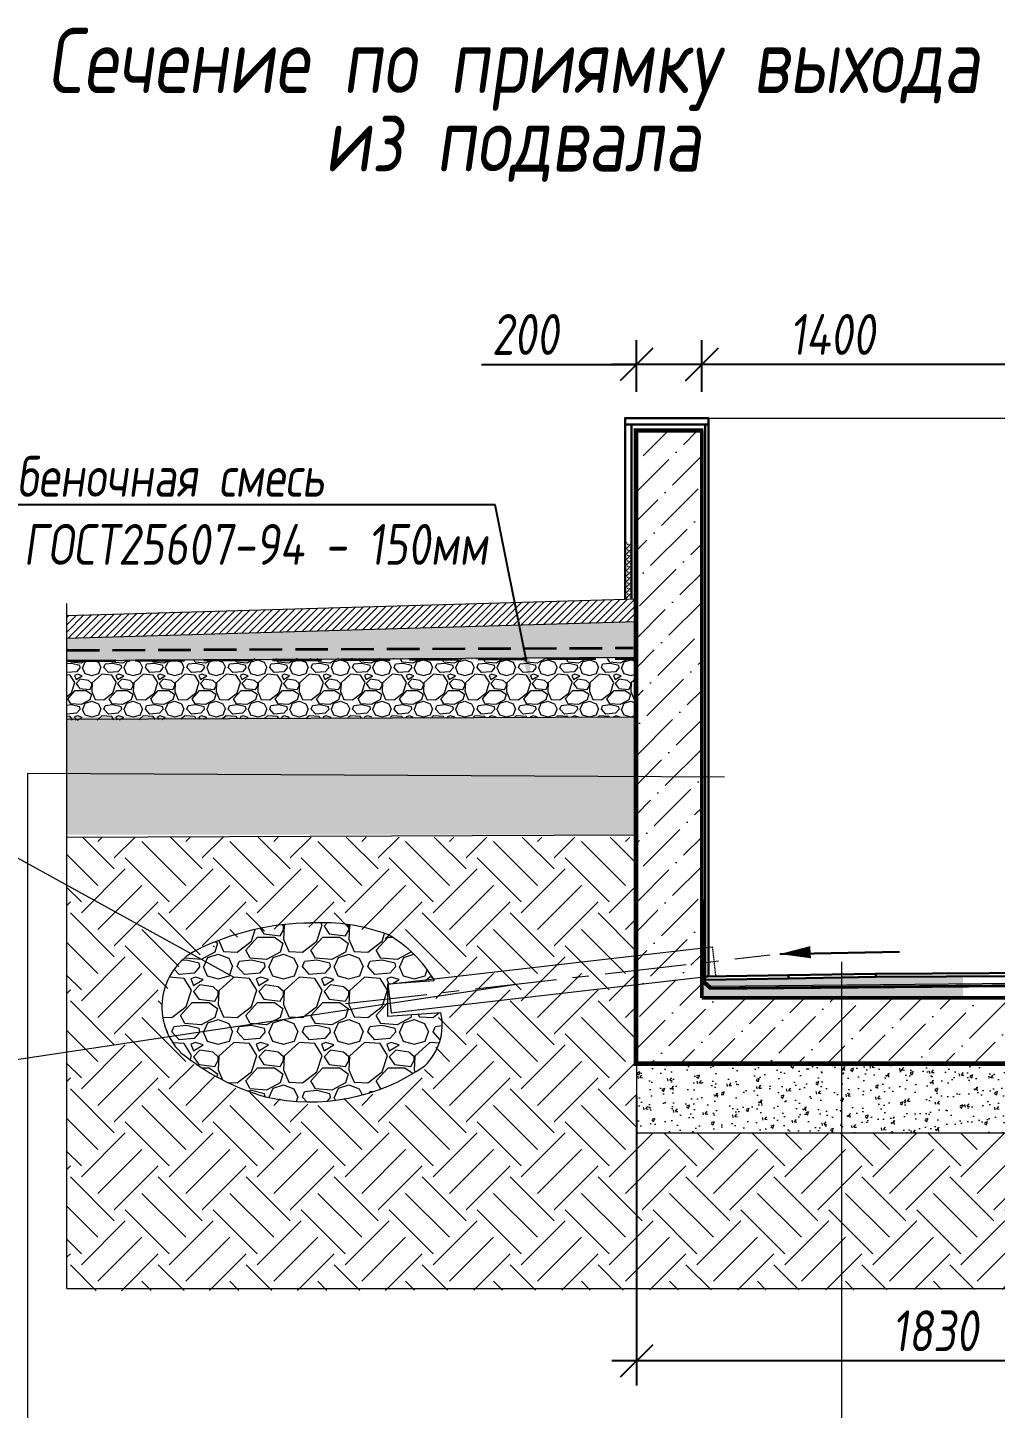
# Model space of a CAD drawing. Header units: millimetres. Extents: x -4447806 to 13389969, y -2188499 to 852203.
# Drawn here: x 3642638 to 3645602, y -650183 to -645954 of the extents above; entities that cross this region are included whole.
import ezdxf
from ezdxf import colors
from ezdxf.entities.mleader import LeaderData, LeaderLine
from ezdxf.math import Vec2, Vec3

# ---------------------------------------------------------------- set-up
doc = ezdxf.new("R2010")
doc.units = ezdxf.units.MM
for name, pattern in [('CENTER', [2, 1.25, -0.25, 0.25, -0.25]), ('DASHED', [19.05, 12.7, -6.35]), ('HIDDEN', [6, 4, -2]), ('ГОСТ 2.303 4', [7, 5, -2, 0])]:
    doc.linetypes.add(name, pattern=pattern)
for name, color, linetype, lineweight in [('_0', 250, 'Continuous', 9), ('_Гранит', 5, 'Continuous', 9), ('А-Гидроизоляция', 152, 'Continuous', 5), ('А-отделка', 154, 'Continuous', 13), ('А-слив', 4, 'Continuous', 9), ('А-Штрих_Гранит', 161, 'Continuous', 5), ('А-Штрих_стяжка', 8, 'Continuous', 9), ('АР_ЖБ', 251, 'Continuous', 50), ('АР_Лестница', 7, 'Continuous', 30), ('АР_Лестницы наружные', 7, 'Continuous', 15), ('АР_Оси', 195, 'Continuous', 9), ('АР_Оси_Разм', 7, 'Continuous', 15), ('АР_Перегородки кирпич', 244, 'Continuous', 30), ('АР_Текст', 250, 'Continuous', 5), ('АР_Тонкие', 250, 'Continuous', 5), ('АР_Тонкие линие построения', 251, 'Continuous', 9), ('АР_Штриховка монолит', 250, 'Continuous', 9), ('МОНОЛИТ', 7, 'Continuous', 40), ('Нвдписи', 164, 'Continuous', 18), ('Штриховка монолита', 252, 'Continuous', 5)]:
    doc.layers.add(name, color=color, linetype=linetype, lineweight=lineweight)
doc.styles.add('GOST 2.304', font='CS_Gost2304.shx')
doc.styles.add('Архитект', font='isocpeur.ttf', dxfattribs={"width": 0.8, "oblique": 8})
doc.styles.add('Архитектурный размер', font='isocpeur.ttf', dxfattribs={"width": 0.8, "oblique": 8})
doc.dimstyles.new('KK 100', dxfattribs={"dimscale": 100, "dimtxt": 3, "dimasz": 2, "dimexe": 1.5, "dimexo": 2, "dimtad": 1, "dimdec": 0, "dimtxsty": 'GOST 2.304', "dimblk": 'OBLIQUE', "dimcen": 2.5, "dimdle": 1.5, "dimadec": 0, "dimazin": 0, "dimtfac": 1, "dimtdec": 0, "dimtmove": 0, "dimatfit": 3, "dimarcsym": 0})
pattern_1 = [(45, (-1470697.815, -1453938.936), (33.67596045, 123.4785217), [158.75, -31.75, 0, -31.75])]

# ---------------------------------------------------------------- blocks, each defined once
blk = doc.blocks.new('_Oblique')
at = {"color": 0, "linetype": 'ByBlock', "lineweight": -2}
blk.add_line((-0.5, -0.5), (0.5, 0.5), dxfattribs=at)
blk = doc.blocks.new('*D796')
at = {"layer": 'Defpoints', "color": 0, "lineweight": 5, "transparency": 16777216}
for p in [(3644502.4, -649125, 80391.6), (3646332.9, -649228.4, 80816.8), (3644502.4, -650037.6)]:
    blk.add_point(p, dxfattribs=at)
at = {"layer": 'АР_Оси_Разм', "color": 0, "lineweight": -2, "transparency": 16777216}
for p, q in [((3644502.4, -649225), (3644502.4, -650112.6)), ((3646332.9, -649328.4), (3646332.9, -650112.6)), ((3646407.9, -650037.6), (3644427.4, -650037.6))]:
    blk.add_line(p, q, dxfattribs=at)
at = {"layer": 'АР_Оси_Разм', "color": 0, "lineweight": -2, "transparency": 16777216, "xscale": 100, "yscale": 100, "zscale": 100, "rotation": 180}
blk.add_blockref('_Oblique', (3644502.4, -650037.6), dxfattribs=at)
at = {"layer": 'АР_Оси_Разм', "color": 0, "lineweight": -2, "transparency": 16777216, "xscale": 100, "yscale": 100, "zscale": 100}
blk.add_blockref('_Oblique', (3646332.9, -650037.6), dxfattribs=at)
at = {"layer": 'АР_Оси_Разм', "color": 0, "lineweight": 9, "transparency": 16777216, "insert": (3645417.7, -649945.1), "char_height": 125, "attachment_point": 5, "style": 'Архитектурный размер', "bg_fill": 3, "box_fill_scale": 1.1, "bg_fill_color": 256, "bg_fill_true_color": 13158600, "bg_fill_transparency": 0}
blk.add_mtext('1830', dxfattribs=at)
blk = doc.blocks.new('*D797')
at = {"layer": 'Defpoints', "color": 0, "lineweight": 5, "transparency": 16777216}
for p in [(3644702.4, -646986), (3644702.4, -647094.3, 80391.6), (3646102.9, -648736.8, 80391.6)]:
    blk.add_point(p, dxfattribs=at)
at = {"layer": 'АР_Оси_Разм', "color": 0, "lineweight": -2, "transparency": 16777216}
for p, q in [((3644702.4, -646994.3), (3644702.4, -646911)), ((3646102.9, -648636.8), (3646102.9, -646911)), ((3646177.9, -646986), (3644627.4, -646986))]:
    blk.add_line(p, q, dxfattribs=at)
at = {"layer": 'АР_Оси_Разм', "color": 0, "lineweight": -2, "transparency": 16777216, "xscale": 100, "yscale": 100, "zscale": 100, "rotation": 180}
blk.add_blockref('_Oblique', (3644702.4, -646986), dxfattribs=at)
at = {"layer": 'АР_Оси_Разм', "color": 0, "lineweight": -2, "transparency": 16777216, "xscale": 100, "yscale": 100, "zscale": 100}
blk.add_blockref('_Oblique', (3646102.9, -646986), dxfattribs=at)
at = {"layer": 'АР_Оси_Разм', "color": 0, "lineweight": 9, "transparency": 16777216, "insert": (3645102.7, -646893.5), "char_height": 125, "attachment_point": 5, "style": 'Архитектурный размер', "bg_fill": 3, "box_fill_scale": 1.1, "bg_fill_color": 256, "bg_fill_true_color": 13158600, "bg_fill_transparency": 0}
blk.add_mtext('1400', dxfattribs=at)
blk = doc.blocks.new('*D798')
at = {"layer": 'Defpoints', "color": 0, "lineweight": 5, "transparency": 16777216}
for p in [(3644502.4, -646986), (3644502.4, -647169.2, 80391.6), (3644702.4, -647169.2, 80391.6)]:
    blk.add_point(p, dxfattribs=at)
at = {"layer": 'АР_Оси_Разм', "color": 0, "lineweight": -2, "transparency": 16777216}
for p, q in [((3644502.4, -647069.2), (3644502.4, -646911)), ((3644702.4, -647069.2), (3644702.4, -646911)), ((3644028.3, -646986), (3644502.4, -646986)), ((3644777.4, -646986), (3644427.4, -646986))]:
    blk.add_line(p, q, dxfattribs=at)
at = {"layer": 'АР_Оси_Разм', "color": 0, "lineweight": -2, "transparency": 16777216, "xscale": 100, "yscale": 100, "zscale": 100, "rotation": 180}
blk.add_blockref('_Oblique', (3644502.4, -646986), dxfattribs=at)
at = {"layer": 'АР_Оси_Разм', "color": 0, "lineweight": -2, "transparency": 16777216, "xscale": 100, "yscale": 100, "zscale": 100}
blk.add_blockref('_Oblique', (3644702.4, -646986), dxfattribs=at)
at = {"layer": 'АР_Оси_Разм', "color": 0, "lineweight": 9, "transparency": 16777216, "insert": (3644162.1, -646893.5), "char_height": 125, "attachment_point": 5, "style": 'Архитектурный размер', "bg_fill": 3, "box_fill_scale": 1.1, "bg_fill_color": 256, "bg_fill_true_color": 13158600, "bg_fill_transparency": 0}
blk.add_mtext('200', dxfattribs=at)
blk = doc.blocks.new('лорлро')
at = {"layer": 'АР_Тонкие линие построения', "linetype": 'Continuous'}
for p, q in [((-162, 510), (-166.5, 514)), ((-160, 512), (-162, 470)), ((-162, 498), (-162, 510)), ((-156.6, 515.1), (-160, 512)), ((-60, 464), (-44, 514)), ((-44, 514), (-47.9, 520.4)), ((-27.9, 520.1), (-38, 510)), ((-38, 510), (-22, 486)), ((38, 510), (32.1, 515.1)), ((40, 512), (38, 470)), ((38, 498), (38, 510)), ((41.9, 513.7), (40, 512)), ((-360.4, 466.3), (-346, 432)), ((-278, 436), (-242, 476)), ((-260, 464), (-248.5, 500)), ((-242, 476), (-190, 476)), ((-233.5, 503.2), (-222, 486)), ((-222, 486), (-172, 480)), ((-190, 476), (-164, 458)), ((-172, 480), (-162, 498)), ((-162, 470), (-146, 432)), ((-78, 436), (-42, 476)), ((-42, 476), (10, 476)), ((-22, 486), (28, 480)), ((10, 476), (36, 458)), ((28, 480), (38, 498)), ((38, 470), (54, 432)), ((122, 436), (158, 476)), ((140, 464), (147.6, 487.6)), ((158, 476), (171, 476)), ((-372, 430), (-414, 408)), ((-394, 414), (-362, 424)), ((-364, 458), (-372, 430)), ((-370.4, 462.4), (-364, 458)), ((-362, 424), (-330, 412)), ((-346, 432), (-304, 430)), ((-304, 430), (-260, 464)), ((-264, 412), (-278, 436)), ((-172, 430), (-214, 408)), ((-194, 414), (-162, 424)), ((-164, 458), (-172, 430)), ((-162, 424), (-130, 412)), ((-146, 432), (-104, 430)), ((-104, 430), (-60, 464)), ((-64, 412), (-78, 436)), ((28, 430), (-14, 408)), ((6, 414), (38, 424)), ((36, 458), (28, 430)), ((38, 424), (70, 412)), ((54, 432), (96, 430)), ((96, 430), (140, 464)), ((136, 412), (122, 436)), ((228, 430), (186, 408)), ((206, 414), (237.3, 423.8)), ((228.6, 432.1), (228, 430)), ((-460, 406), (-473.7, 404.6)), ((-464, 412), (-464.5, 412.8)), ((-414, 408), (-464, 412)), ((-420, 396), (-460, 406)), ((-418, 386), (-436, 366)), ((-418, 386), (-420, 396)), ((-408, 386), (-396, 358)), ((-406, 386), (-394, 414)), ((-330, 412), (-318, 386)), ((-328, 358), (-318, 386)), ((-304, 386), (-298, 402)), ((-282, 362), (-304, 386)), ((-260, 406), (-298, 402)), ((-214, 408), (-264, 412)), ((-220, 396), (-260, 406)), ((-218, 386), (-236, 366)), ((-218, 386), (-220, 396)), ((-208, 386), (-196, 358)), ((-206, 386), (-194, 414)), ((-130, 412), (-118, 386)), ((-128, 358), (-118, 386)), ((-104, 386), (-98, 402)), ((-82, 362), (-104, 386)), ((-60, 406), (-98, 402)), ((-14, 408), (-64, 412)), ((-20, 396), (-60, 406)), ((-18, 386), (-36, 366)), ((-18, 386), (-20, 396)), ((-8, 386), (4, 358)), ((-6, 386), (6, 414)), ((70, 412), (82, 386)), ((72, 358), (82, 386)), ((96, 386), (102, 402)), ((118, 362), (96, 386)), ((140, 406), (102, 402)), ((186, 408), (136, 412)), ((180, 396), (140, 406)), ((182, 386), (164, 366)), ((182, 386), (180, 396)), ((192, 386), (204, 358)), ((194, 386), (206, 414)), ((-466, 350), (-512.1, 353.8)), ((-482, 362), (-496.9, 378.2)), ((-436, 366), (-482, 362)), ((-444, 314), (-466, 350)), ((-432, 354), (-446, 348)), ((-446, 348), (-438, 328)), ((-438, 328), (-408, 346)), ((-408, 346), (-432, 354)), ((-396, 358), (-362, 348)), ((-362, 348), (-328, 358)), ((-314, 354), (-360, 312)), ((-266, 350), (-314, 354)), ((-236, 366), (-282, 362)), ((-244, 314), (-266, 350)), ((-232, 354), (-246, 348)), ((-246, 348), (-238, 328)), ((-238, 328), (-208, 346)), ((-208, 346), (-232, 354)), ((-196, 358), (-162, 348)), ((-162, 348), (-128, 358)), ((-114, 354), (-160, 312)), ((-66, 350), (-114, 354)), ((-36, 366), (-82, 362)), ((-44, 314), (-66, 350)), ((-32, 354), (-46, 348)), ((-46, 348), (-38, 328)), ((-38, 328), (-8, 346)), ((-8, 346), (-32, 354)), ((4, 358), (38, 348)), ((38, 348), (72, 358)), ((86, 354), (40, 312)), ((134, 350), (86, 354)), ((164, 366), (118, 362)), ((156, 314), (134, 350)), ((168, 354), (154, 348)), ((154, 348), (159.7, 333.9)), ((192, 346), (168, 354)), ((173.3, 334.8), (192, 346)), ((204, 358), (238, 348)), ((238, 348), (272, 358)), ((272, 358), (278.4, 376)), ((286, 354), (272.2, 341.4)), ((293.7, 353.4), (286, 354)), ((-460, 264), (-444, 314)), ((-418, 330), (-438, 310)), ((-438, 310), (-422, 286)), ((-378, 324), (-418, 330)), ((-362, 310), (-378, 324)), ((-372, 280), (-362, 298)), ((-360, 312), (-362, 270)), ((-362, 298), (-362, 310)), ((-260, 264), (-244, 314)), ((-218, 330), (-238, 310)), ((-238, 310), (-222, 286)), ((-178, 324), (-218, 330)), ((-162, 310), (-178, 324)), ((-172, 280), (-162, 298)), ((-160, 312), (-162, 270)), ((-162, 298), (-162, 310)), ((-60, 264), (-44, 314)), ((-18, 330), (-38, 310)), ((-38, 310), (-22, 286)), ((22, 324), (-18, 330)), ((38, 310), (22, 324)), ((28, 280), (38, 298)), ((40, 312), (38, 270)), ((38, 298), (38, 310)), ((140, 264), (156, 314)), ((-504, 230), (-460, 264)), ((-478, 236), (-442, 276)), ((-442, 276), (-390, 276)), ((-422, 286), (-372, 280)), ((-390, 276), (-364, 258)), ((-364, 258), (-372, 230)), ((-362, 270), (-346, 232)), ((-304, 230), (-260, 264)), ((-278, 236), (-242, 276)), ((-242, 276), (-190, 276)), ((-222, 286), (-172, 280)), ((-190, 276), (-164, 258)), ((-164, 258), (-172, 230)), ((-162, 270), (-146, 232)), ((-104, 230), (-60, 264)), ((-78, 236), (-42, 276)), ((-42, 276), (10, 276)), ((-22, 286), (28, 280)), ((10, 276), (36, 258)), ((36, 258), (28, 230)), ((38, 270), (54, 232)), ((96, 230), (140, 264)), ((122, 236), (157.7, 275.7)), ((-532.2, 231.3), (-504, 230)), ((-464, 212), (-478, 236)), ((-414, 208), (-464, 212)), ((-372, 230), (-414, 208)), ((-406, 186), (-394, 214)), ((-394, 214), (-362, 224)), ((-362, 224), (-330, 212)), ((-346, 232), (-304, 230)), ((-330, 212), (-318, 186)), ((-264, 212), (-278, 236)), ((-214, 208), (-264, 212)), ((-172, 230), (-214, 208)), ((-206, 186), (-194, 214)), ((-194, 214), (-162, 224)), ((-162, 224), (-130, 212)), ((-146, 232), (-104, 230)), ((-130, 212), (-118, 186)), ((-64, 212), (-78, 236)), ((-14, 208), (-64, 212)), ((28, 230), (-14, 208)), ((-6, 186), (6, 214)), ((6, 214), (38, 224)), ((38, 224), (70, 212)), ((54, 232), (96, 230)), ((70, 212), (82, 186)), ((136, 212), (122, 236)), ((186, 208), (136, 212)), ((228, 230), (186, 208)), ((194, 186), (206, 214)), ((206, 214), (238, 224)), ((230.4, 238.4), (228, 230)), ((238, 224), (270, 212)), ((250.8, 239.7), (254, 232)), ((254, 232), (296, 230)), ((270, 212), (282, 186)), ((296, 230), (314, 243.9)), ((-524.7, 200.4), (-518, 186)), ((-518.6, 184.4), (-518, 186)), ((-504, 186), (-498, 202)), ((-482, 162), (-504, 186)), ((-460, 206), (-498, 202)), ((-420, 196), (-460, 206)), ((-418, 186), (-436, 166)), ((-418, 186), (-420, 196)), ((-408, 186), (-396, 158)), ((-328, 158), (-318, 186)), ((-304, 186), (-298, 202)), ((-282, 162), (-304, 186)), ((-260, 206), (-298, 202)), ((-220, 196), (-260, 206)), ((-218, 186), (-236, 166)), ((-218, 186), (-220, 196)), ((-208, 186), (-196, 158)), ((-128, 158), (-118, 186)), ((-104, 186), (-98, 202)), ((-82, 162), (-104, 186)), ((-60, 206), (-98, 202)), ((-20, 196), (-60, 206)), ((-18, 186), (-36, 166)), ((-18, 186), (-20, 196)), ((-8, 186), (4, 158)), ((72, 158), (82, 186)), ((96, 186), (102, 202)), ((118, 162), (96, 186)), ((140, 206), (102, 202)), ((180, 196), (140, 206)), ((182, 186), (164, 166)), ((182, 186), (180, 196)), ((192, 186), (204, 158)), ((272, 158), (282, 186)), ((296, 186), (302, 202)), ((317.9, 162.1), (296, 186)), ((324, 204.3), (302, 202)), ((-466, 150), (-501.4, 152.9)), ((-436, 166), (-482, 162)), ((-444, 114), (-466, 150)), ((-432, 154), (-446, 148)), ((-446, 148), (-438, 128)), ((-438, 128), (-408, 146)), ((-418, 130), (-438, 110)), ((-408, 146), (-432, 154)), ((-378, 124), (-418, 130)), ((-396, 158), (-362, 148)), ((-362, 148), (-328, 158)), ((-314, 154), (-360, 112)), ((-266, 150), (-314, 154)), ((-236, 166), (-282, 162)), ((-244, 114), (-266, 150)), ((-232, 154), (-246, 148)), ((-246, 148), (-238, 128)), ((-238, 128), (-208, 146)), ((-218, 130), (-238, 110)), ((-208, 146), (-232, 154)), ((-178, 124), (-218, 130)), ((-196, 158), (-162, 148)), ((-162, 148), (-128, 158)), ((-114, 154), (-160, 112)), ((-66, 150), (-114, 154)), ((-36, 166), (-82, 162)), ((-44, 114), (-66, 150)), ((-32, 154), (-46, 148)), ((-46, 148), (-38, 128)), ((-38, 128), (-8, 146)), ((-18, 130), (-38, 110)), ((-8, 146), (-32, 154)), ((22, 124), (-18, 130)), ((4, 158), (38, 148)), ((38, 148), (72, 158)), ((86, 154), (40, 112)), ((134, 150), (86, 154)), ((164, 166), (118, 162)), ((156, 114), (134, 150)), ((168, 154), (154, 148)), ((154, 148), (162, 128)), ((162, 128), (192, 146)), ((182, 130), (162, 110)), ((192, 146), (168, 154)), ((222, 124), (182, 130)), ((204, 158), (238, 148)), ((238, 148), (272, 158)), ((286, 154), (240, 112)), ((314.8, 151.6), (286, 154)), ((-448.2, 100.9), (-444, 114)), ((-438, 110), (-422, 86)), ((-422, 86), (-372, 80)), ((-362, 110), (-378, 124)), ((-372, 80), (-362, 98)), ((-360, 112), (-362, 70)), ((-362, 98), (-362, 110)), ((-260, 64), (-244, 114)), ((-238, 110), (-222, 86)), ((-222, 86), (-172, 80)), ((-162, 110), (-178, 124)), ((-172, 80), (-162, 98)), ((-160, 112), (-162, 70)), ((-162, 98), (-162, 110)), ((-60, 64), (-44, 114)), ((-38, 110), (-22, 86)), ((-22, 86), (28, 80)), ((38, 110), (22, 124)), ((28, 80), (38, 98)), ((40, 112), (38, 70)), ((38, 98), (38, 110)), ((140, 64), (156, 114)), ((162, 110), (178, 86)), ((178, 86), (228, 80)), ((238, 110), (222, 124)), ((228, 80), (238, 98)), ((240, 112), (238, 70)), ((238, 98), (238, 110)), ((-412.4, 76), (-390, 76)), ((-390, 76), (-364, 58)), ((-364, 58), (-366.7, 48.6)), ((-362, 70), (-349, 39.2)), ((-304, 30), (-260, 64)), ((-278, 36), (-242, 76)), ((-242, 76), (-190, 76)), ((-190, 76), (-164, 58)), ((-164, 58), (-172, 30)), ((-162, 70), (-146, 32)), ((-104, 30), (-60, 64)), ((-78, 36), (-42, 76)), ((-42, 76), (10, 76)), ((10, 76), (36, 58)), ((36, 58), (28, 30)), ((38, 70), (54, 32)), ((96, 30), (140, 64)), ((122, 36), (158, 76)), ((158, 76), (210, 76)), ((210, 76), (234.7, 58.9)), ((238, 70), (241.1, 62.7)), ((-333.4, 31.4), (-304, 30)), ((-264, 12), (-278, 36)), ((-260, 6), (-271.3, 4.8)), ((-214, 8), (-264, 12)), ((-220, -4), (-260, 6)), ((-172, 30), (-214, 8)), ((-206, -14), (-194, 14)), ((-194, 14), (-162, 24)), ((-162, 24), (-130, 12)), ((-146, 32), (-104, 30)), ((-130, 12), (-118, -14)), ((-104, -14), (-98, 2)), ((-60, 6), (-98, 2)), ((-64, 12), (-78, 36)), ((-14, 8), (-64, 12)), ((-20, -4), (-60, 6)), ((28, 30), (-14, 8)), ((-6, -14), (6, 14)), ((6, 14), (38, 24)), ((38, 24), (70, 12)), ((54, 32), (96, 30)), ((70, 12), (78.8, -7.1)), ((101, -0.7), (102, 2)), ((113.2, 3.2), (102, 2)), ((136, 12), (122, 36)), ((137.6, 11.9), (136, 12)), ((-218.3, -12.7), (-220, -4)), ((-208, -14), (-207.5, -15.1)), ((-122.6, -26.9), (-118, -14)), ((-91, -28.2), (-104, -14)), ((-18, -14), (-28.8, -26.1)), ((-18, -14), (-20, -4)), ((-8, -14), (-4, -23.4))]:
    blk.add_line(p, q, dxfattribs=at)
at = {"layer": 'АР_Тонкие линие построения'}
for p, q in [((157.7, 333.7), (299.8, 343.2)), ((157.7, 233.5), (157.7, 333.7)), ((320.2, 244.3), (157.7, 233.5)), ((320.2, 244.3), (320.2, 244.3))]:
    blk.add_line(p, q, dxfattribs=at)
for centre, radius, start, end in [((-71.2, -292.2), 811.7, 90.4351, 116.3202), ((-46.3, -70), 590.4, 69.8294, 93.0079), ((-31.4, 150.7), 383.2, 30.1646, 60.501), ((-338.3, 262.3), 196.4, 118.2018, 225.019), ((149.2, 207.8), 174.8, 314.1184, 12.0597), ((-19, 680.6), 721.4, 230.5738, 254.0636), ((-81, 586.9), 615.2, 257.2205, 304.8902)]:
    blk.add_arc(centre, radius, start, end, dxfattribs=at)

msp = doc.modelspace()

# ---------------------------------------------------------------- hatches: boundary and pattern name
at = {"layer": 'А-Штрих_Гранит'}
h = msp.add_hatch(dxfattribs=at)
h.set_pattern_fill('SACNCR', color=256, scale=5, style=0)
h.set_pattern_definition([(45, (3037424.78, -760855.915), (-8.41899011, 8.41899011), []), (45, (3037433.199, -760855.915), (-8.41899011, 8.41899011), [0, -11.90625])])
h.paths.add_polyline_path([(3644467.636, -647701.201), (3644487.636, -647701.201), (3644487.636, -647531.206), (3644467.636, -647531.206)])
at = {"layer": 'А-Штрих_стяжка'}
h = msp.add_hatch(dxfattribs=at)
h.set_pattern_fill('AR-SAND', color=256, scale=0.3, style=0)
h.set_pattern_definition([(37.5, (3035840.034, -760254.528), (-0.4800094, 14.68239712), [0, -11.5824, 0, -12.954, 0, -12.3825]), (7.5, (3035840.034, -760254.528), (13.4856985, 21.504753), [0, -6.2484, 0, -10.4394, 0, -4.0005]), (327.5, (3035830.661, -760254.528), (23.7297711, 0.04311554), [0, -3.81, 0, -13.716, 0, -17.907]), (317.5, (3035830.661, -760254.528), (22.9066936, 6.6878797), [0, -1.905, 0, -8.9916, 0, -10.287])])
h.paths.add_polyline_path([(3644702.449, -648870.237), (3645502.802, -648857.644), (3645502.802, -648925.252), (3644702.449, -648925.04)])
at = {"layer": 'АР_Перегородки кирпич', "lineweight": 0, "ltscale": 100, "true_color": 0x000000, "transparency": 33554610}
h = msp.add_hatch(dxfattribs=at)
h.set_pattern_fill('ANSI31', color=18, scale=5)
h.set_pattern_definition([(45, (3425587.87, -473301.14), (-11.22532015, 11.22532015), [])])
h.paths.add_polyline_path([(3644497.945, -647774.041), (3642757.721, -647823.656), (3642757.721, -647754.242), (3644497.449, -647704.479)])
h = msp.add_hatch(dxfattribs=at)
h.set_pattern_fill('GRAVEL', color=18, scale=5)
h.set_pattern_definition([(228.0127875, (2824663.958, -998180.696), (-1016.00000008, -1142.99999993), [17.086072, -1691.524182]), (184.969741, (2824652.528, -998193.396), (1523.999999397, 127.000007235), [29.320236, -2902.702445]), (132.5104471, (2824623.318, -998195.936), (1270.000000536, -1396.99999951), [20.674076, -2046.73614]), (267.273689, (2824573.788, -998227.686), (127.000000266, 2539.999999987), [26.700226, -2643.321871]), (292.8336542, (2824572.518, -998254.356), (-635.000000053, 1523.999999978), [26.181685, -2591.990387]), (357.273689, (2824582.678, -998278.486), (-2539.999999987, 127.000000266), [26.700226, -2643.321871]), (37.69424047, (2824609.348, -998279.7558), (-1650.999999927, -1270.000000095), [35.309683, -3495.655766]), (72.2553284, (2824637.288, -998258.1658), (889.00000024, 2793.999999924), [33.335976, -3300.26283]), (121.4295656, (2824647.448, -998226.416), (-1016.000000144, 1650.99999991), [26.79065, -2652.277285]), (175.2363583, (2824633.478, -998203.556), (1396.99999998, -127.00000022), [30.585664, -1498.696847]), (222.3974378, (2824602.998, -998201.0158), (-1523.999999951, -1397.000000053), [39.553896, -3915.838626]), (138.8140748, (2824699.518, -998228.956), (-888.99999995, 762.00000006), [13.500227, -1336.528291]), (171.4692344, (2824689.358, -998220.066), (1651.000000044, -253.99999971), [25.684099, -2542.73195]), (225, (2824663.96, -998216.26), (-2e-14, -127), [17.960467, -161.644655]), (203.1985905, (2824655.068, -998201.016), (635.00000002, 253.99999996), [9.672066, -957.531118]), (291.8014095, (2824646.178, -998204.826), (-127, 381), [13.678281, -670.23765]), (30.9637565, (2824651.258, -998217.526), (381, 254), [22.215983, -718.314908]), (161.565051, (2824670.31, -998206.096), (254, -127), [16.064357, -385.544906]), (16.3895403, (2824572.518, -998204.826), (1270, 381), [22.5044, -2227.941334]), (70.3461759, (2824594.108, -998198.476), (-508.00000005, -1396.99999998), [18.879947, -1869.110784]), (293.1985905, (2824670.308, -998180.696), (-253.99999996, 635.00000002), [19.344005, -947.85918]), (343.6104597, (2824677.928, -998198.476), (-1270.000000027, 380.99999991), [22.5044, -2227.941334]), (339.4439548, (2824572.518, -998283.566), (-635, 254), [21.70176, -1063.386716]), (294.7751406, (2824592.838, -998291.186), (-635.00000076, 1396.99999966), [18.183606, -1800.179669]), (66.8014095, (2824671.578, -998307.696), (253.99999996, 635.00000002), [19.344005, -947.85918]), (17.3540246, (2824679.198, -998289.916), (-1650.99999997, -508.000000107), [21.289137, -2107.618799]), (69.4439548, (2824609.348, -998307.696), (-254, -635), [10.85088, -1074.237596]), (101.3099325, (2824663.958, -998307.696), (-127, 508), [6.47573, -641.099748]), (165.9637565, (2824662.688, -998301.346), (381, -127), [26.181685, -497.45273]), (186.009006, (2824637.288, -998294.996), (1269.999999993, 127.000000066), [24.26335, -2402.068243]), (303.6900675, (2824651.258, -998228.956), (-127, 254), [18.316194, -439.588818]), (353.1572266, (2824661.418, -998244.196), (2159.000000013, -253.999999887), [31.977838, -3165.800453]), (60.9453959, (2824693.168, -998248.006), (-508.00000001, -889), [13.075412, -1294.469616]), (90, (2824699.52, -998236.58), (-127, 127), [7.62, -119.38]), (120.2564372, (2824634.748, -998291.186), (507.99999994, -889.00000004), [17.643348, -1746.697039]), (48.0127875, (2824625.858, -998275.946), (1016.00000008, 1142.99999993), [34.172144, -1674.43811]), (0, (2824648.72, -998250.55), (127, 127), [33.02, -93.98]), (325.3048465, (2824681.738, -998250.546), (1270.00000048, -888.99999931), [20.080478, -1987.965836]), (254.054604, (2824698.248, -998261.976), (-127, -508), [18.491454, -906.082502]), (207.64597536, (2824693.168, -998279.756), (-2413.00000009, -1269.99999983), [30.107255, -2980.623221]), (175.42607874, (2824666.498, -998293.726), (-1651, 127), [31.851473, -3153.292323])])
h.paths.add_polyline_path([(3644504.035, -648065.236), (3643712.389, -648065.633), (3643368.27, -648069.923), (3642757.721, -648075.383), (3642757.721, -647895.716), (3643444.383, -647885.703), (3644502.447, -647885.959)])
at = {"layer": 'АР_Тонкие', "true_color": 0x000000}
h = msp.add_hatch(dxfattribs=at)
h.set_pattern_fill('AR-CONC', color=18, scale=0.3)
h.set_pattern_definition([(50, (3425587.87, -473272.67), (54.655401, -4.781726), [5.715, -62.865]), (355, (3425587.87, -473272.67), (-10.573026, 57.317054), [4.572, -50.292175]), (100.451445, (3425592.425, -473273.07), (44.082374, 52.535326), [4.857003, -53.427073]), (46.1842, (3425587.87, -473257.43), (81.323712, -12.612698), [8.5725, -94.2975]), (96.635558, (3425594.65, -473258.48), (71.22124, 74.227837), [7.285507, -80.140682]), (351.18415, (3425587.87, -473257.43), (71.22124, 74.227837), [6.85799, -75.43792]), (21, (3425595.49, -473261.24), (45.4843174, -30.6795595), [5.715, -62.865]), (326, (3425595.49, -473261.24), (18.540609, 55.25639), [4.572, -50.292]), (71.451445, (3425599.28, -473263.8), (64.024926, 24.576831), [4.857003, -53.426981]), (37.5, (3425587.87, -473272.672), (0.926581, 25.3665117), [0, -49.6824, 0, -51.054, 0, -50.4825]), (7.5, (3425587.87, -473272.672), (20.0458988, 30.0541724), [0, -29.1084, 0, -48.5394, 0, -19.2405]), (327.5, (3425570.878, -473272.672), (40.6771786, -1.7186232), [0, -19.05, 0, -59.436, 0, -78.867]), (317.5, (3425563.258, -473272.67), (44.4387544, 7.6279473), [0, -24.765, 0, -39.4716, 0, -56.007])])
h.paths.add_polyline_path([(3643293.84, -647810.256), (3642757.721, -647825.04), (3642757.721, -647896.12), (3644502.447, -647886.635), (3644502.447, -647773.552)])
h = msp.add_hatch(dxfattribs=at)
h.set_pattern_fill('AR-SAND', color=18, scale=20)
h.set_pattern_definition([(37.5, (3133792.334, -938167.76), (-1.2598672, 38.5364754), [0, -30.4, 0, -34, 0, -32.5]), (7.5, (3133792.334, -938167.76), (35.395534, 56.4429213), [0, -16.4, 0, -27.4, 0, -10.5]), (327.5, (3133767.734, -938167.76), (62.2828372, 0.113181), [0, -10, 0, -36, 0, -47]), (317.5, (3133767.734, -938167.76), (60.122532, 17.5535113), [0, -5, 0, -23.6, 0, -27])])
h.paths.add_polyline_path([(3644502.664, -648425.741), (3643309.164, -648425.206), (3643309.164, -648425.744), (3642757.705, -648425.744), (3642757.737, -648065.337), (3644502.229, -648065.196)])
at = {"layer": 'АР_Штриховка монолит', "ltscale": 0.5, "transparency": 33554559}
h = msp.add_hatch(dxfattribs=at)
h.set_pattern_fill('ANSI36', color=252, scale=20)
h.set_pattern_definition(pattern_1)
h.paths.add_polyline_path([(3644702.447, -647189.154), (3644502.451, -647189.154), (3644502.449, -648925.263), (3644702.449, -648925.263)])
h = msp.add_hatch(dxfattribs=at)
h.set_pattern_fill('ANSI36', color=252, scale=20)
h.set_pattern_definition(pattern_1)
h.paths.add_polyline_path([(3646282.63, -648925.151), (3644502.449, -648925.263), (3644502.449, -649125.04), (3646282.63, -649124.93)])

# ---------------------------------------------------------------- linework, layer by layer
at = {"layer": '_0', "lineweight": 9, "ltscale": 10}
msp.add_lwpolyline([(3641782.09, -649237.915), (3644142.649, -648882.169)], dxfattribs=at)
at = {"layer": '_Гранит', "color": 0, "lineweight": 30}
msp.add_lwpolyline([(3644487.636, -647704.426), (3644487.636, -647169.154), (3644467.636, -647169.154), (3644467.636, -647705.17)], dxfattribs=at)
at = {"layer": 'А-Гидроизоляция', "linetype": 'DASHED', "const_width": 6, "elevation": 80391.58}
msp.add_lwpolyline([(3646084.24, -648882.906), (3644730.053, -648895.435), (3644707.449, -648875.476)], dxfattribs=at)
at = {"layer": 'А-отделка', "lineweight": 30}
msp.add_line((3644712.889, -648860.186, 80391.58), (3644722.899, -648860.019, 80391.58), dxfattribs=at)
at = {"layer": 'А-отделка', "lineweight": 30, "elevation": 80391.58}
for points in [[(3644968.113, -648855.915), (3644712.889, -648860.186), (3644712.888, -648870.188), (3644968.279, -648865.914)], [(3645235.581, -648851.472), (3644968.113, -648855.915), (3644968.279, -648865.914), (3645235.747, -648861.471)], [(3646103.049, -648847.029), (3645235.581, -648851.472), (3645235.747, -648861.471), (3646103.215, -648857.027)]]:
    msp.add_lwpolyline(points, close=True, dxfattribs=at)
at = {"layer": 'А-слив', "linetype": 'HIDDEN', "lineweight": 20}
for p, q in [((3644734.724, -648769.355, 80391.58), (3644744.882, -648857.774, 80391.58)), ((3643741.259, -648883.49, 80391.58), (3643751.417, -648971.909, 80391.58))]:
    msp.add_line(p, q, dxfattribs=at)
at = {"layer": 'А-Штрих_стяжка', "elevation": 80391.58}
for points in [[(3644712.448, -648855.14), (3644712.448, -648873.075)], [(3644728.055, -648900.196), (3644701.932, -648877.13)], [(3646082.461, -648877.662), (3644731.766, -648890.133), (3644712.448, -648873.075)], [(3646086.315, -648887.6), (3644728.055, -648900.196)]]:
    msp.add_lwpolyline(points, dxfattribs=at)
at = {"layer": 'АР_ЖБ', "elevation": 80391.58}
for points in [[(3644502.449, -648954.72), (3644502.443, -647189.154)], [(3644502.449, -647189.154), (3644702.449, -647189.154), (3644702.449, -648925.04)], [(3644703.465, -648925.04), (3646282.63, -648925.04), (3646282.63, -649125.04), (3644502.449, -649125.04), (3644502.449, -648948.477)]]:
    msp.add_lwpolyline(points, dxfattribs=at)
at = {"layer": 'АР_ЖБ', "lineweight": 18, "elevation": 80391.58}
for points in [[(3644702.449, -648896.583), (3644702.449, -648925.04), (3644703.465, -648925.04)], [(3644502.449, -648948.477), (3644502.449, -648920.021)]]:
    msp.add_lwpolyline(points, dxfattribs=at)
at = {"layer": 'АР_Лестница', "ltscale": 50}
msp.add_lwpolyline([(3645036.077, -648785.628, 37.5, 0, 0), (3644941.858, -648791.119, 0, 0, 0)], format="xyseb", dxfattribs=at)
at = {"layer": 'АР_Лестница', "ltscale": 10}
msp.add_lwpolyline([(3645308.229, -648784.294), (3644941.858, -648791.119)], dxfattribs=at)
at = {"layer": 'АР_Лестницы наружные'}
msp.add_line((3641967.603, -648145.139, 4140.005), (3643269.552, -648861.627, 80391.578), dxfattribs=at)
at = {"layer": 'АР_Оси', "linetype": 'CENTER', "ltscale": 200, "elevation": 80391.58}
msp.add_lwpolyline([(3643611.623, -648943.176), (3644910.683, -648793.982)], dxfattribs=at)
at = {"layer": 'АР_Тонкие', "color": 18, "true_color": 0x000000}
for p, q in [((3644502.447, -647703.875, 80417.799), (3642757.721, -647755.327, 77042.728)), ((3642757.721, -649815.43, 81058.063), (3642757.721, -647717.798, 78637.93)), ((3644502.447, -647773.875, 80417.799), (3642757.721, -647824.878, 77042.728)), ((3644502.447, -647883.382, 83581.345), (3642757.721, -647892.725, 80070.18)), ((3644502.447, -648065.337, 80391.58), (3642757.721, -648072.392, 77042.728)), ((3642757.721, -648432.801, 79462.861), (3644497.449, -648425.746, 80397.38)), ((3643741.259, -648883.49, 80391.58), (3644734.724, -648769.355, 80391.58)), ((3644744.882, -648857.774, 80391.58), (3643751.417, -648971.909, 80391.58)), ((3643741.259, -648883.49, 80391.58), (3643751.417, -648971.909, 80391.58))]:
    msp.add_line(p, q, dxfattribs=at)
at = {"layer": 'АР_Тонкие', "color": 18, "linetype": 'ГОСТ 2.303 4', "lineweight": 35, "ltscale": 20, "true_color": 0x000000}
msp.add_line((3642757.721, -647860.58, 80070.18), (3644492.792, -647853.525, 81341.58), dxfattribs=at)
at = {"layer": 'АР_Тонкие', "color": 18, "linetype": 'ГОСТ 2.303 4', "lineweight": 35, "ltscale": 30, "true_color": 0x000000}
msp.add_line((3642757.721, -647892.725, 77042.728), (3644502.447, -647885.959, 80391.58), dxfattribs=at)
at = {"layer": 'МОНОЛИТ', "linetype": 'Continuous'}
msp.add_line((3644702.449, -648925.04, 80391.58), (3646102.89, -648925.04, 80391.58), dxfattribs=at)
at = {"layer": 'Нвдписи'}
msp.add_line((3642637.57, -648237.77), (3642637.57, -650815.277), dxfattribs=at)

# ---------------------------------------------------------------- block references
at = {"layer": '_0', "lineweight": 9}
msp.add_blockref('лорлро', (3643583.552, -649215.627, 80391.578), dxfattribs=at)

# ---------------------------------------------------------------- texts
at = {"layer": 'АР_Текст', "color": 18, "lineweight": 13, "true_color": 0x000000, "insert": (3644123.654, -646190.297), "char_height": 200, "width": 3119.9834, "attachment_point": 5, "line_spacing_factor": 0.72, "style": 'Архитект'}
msp.add_mtext('Cечение по приямку выхода из подвала ', dxfattribs=at)

# ---------------------------------------------------------------- next in the draw order: dimensions: what is measured, and where the dimension line sits
at = {"layer": 'АР_Оси_Разм', "color": 18, "lineweight": 9, "true_color": 0x000000}
dim = msp.add_linear_dim(base=(3644702.449, -646985.984), p1=(3646102.89, -648736.797, 80391.58), p2=(3644702.449, -647094.282, 80391.58), dimstyle='KK 100', override={"dimtxt": 1.25, "dimasz": 1, "dimexe": 0.75, "dimexo": 1, "dimgap": 0.3, "dimtxsty": 'Архитектурный размер', "dimdle": 0.75, "dimtmove": 1, "dimtfill": 1}, dxfattribs=at)
dim.commit()
dim.dimension.update_dxf_attribs({"geometry": '*D797', "text_midpoint": (3645102.67, -646985.984), "dimtype": 160})
dim = msp.add_linear_dim(base=(3644502.449, -650037.619), p1=(3646332.89, -649228.394, 80816.765), p2=(3644502.449, -649125.044, 80391.58), dimstyle='KK 100', override={"dimtxt": 1.25, "dimasz": 1, "dimexe": 0.75, "dimexo": 1, "dimgap": 0.3, "dimtxsty": 'Архитектурный размер', "dimdle": 0.75, "dimtmove": 1, "dimtfill": 1}, dxfattribs=at)
dim.commit()
dim.dimension.update_dxf_attribs({"geometry": '*D796', "text_midpoint": (3645417.67, -649945.119)})

# ---------------------------------------------------------------- next in the draw order: hatches: boundary and pattern name
at = {"layer": 'АР_Перегородки кирпич', "lineweight": 0, "ltscale": 500, "true_color": 0x000000, "transparency": 33554610}
h = msp.add_hatch(dxfattribs=at)
h.set_pattern_fill('EARTH', color=18, scale=30, angle=45)
h.set_pattern_definition([(45, (3430070.93, -452368.39), (0, 269.40768), [190.5, -190.5]), (45, (3430020.42, -452317.87), (0, 269.40768), [190.5, -190.5]), (45, (3429969.9, -452267.36), (0, 269.40768), [190.5, -190.5]), (135, (3429969.9, -452233.68), (-269.40768, 0), [190.5, -190.5]), (135, (3430020.42, -452183.17), (-269.40768, 0), [190.5, -190.5]), (135, (3430070.93, -452132.66), (-269.40768, 0), [190.5, -190.5])])
h.paths.add_polyline_path([(3643905.261, -649043.858), (3643847.273, -649157.153), (3643696.747, -649220.012), (3643492.55, -649251.37), (3643288.69, -649209.093), (3643140.397, -649126.038), (3643064.991, -649038.761), (3643048.879, -648960.856), (3643050.981, -648932.199), (3643098.867, -648829.948), (3643255.878, -648745.205), (3643419.682, -648708.922), (3643625.453, -648709.454), (3643770.357, -648757.59), (3643861.991, -648847.161), (3643883.385, -648899.385)], flags=16)
h.paths.add_polyline_path([(3642757.721, -649822.485), (3642757.721, -648432.801), (3644497.449, -648433.309), (3644502.449, -649340.798), (3646918.153, -649334.797), (3646917.89, -649816.992)])
at = {"layer": 'Штриховка монолита'}
h = msp.add_hatch(dxfattribs=at)
h.set_pattern_fill('AR-CONC', color=256, scale=0.5, style=0)
h.set_pattern_definition([(50, (-1470547.815, -1453938.93), (91.0923345, -7.9695428), [9.525, -104.775]), (355, (-1470547.815, -1453938.93), (-17.6217107, 95.5284226), [7.62, -83.8202921]), (100.4514447, (-1470540.22, -1453939.6), (73.4706235, 87.558876), [8.0950044, -89.0451223]), (46.1842, (-1470547.81, -1453913.53), (135.5395204, -21.021164), [14.2875, -157.1625]), (96.6355576, (-1470536.52, -1453915.28), (118.702067, 123.7130623), [12.1425116, -133.567804]), (351.1841512, (-1470547.81, -1453913.53), (118.702067, 123.7130623), [11.4299835, -125.729866]), (21, (-1470535.115, -1453919.88), (75.8071956, -51.1325991), [9.525, -104.775]), (326, (-1470535.115, -1453919.88), (30.9010142, 92.093983), [7.62, -83.82]), (71.451445, (-1470528.8, -1453924.14), (106.7082096, 40.9613844), [8.0950044, -89.0449688]), (37.5, (-1470547.815, -1453938.932), (1.54430163, 42.27751944), [0, -82.804, 0, -85.09, 0, -84.1375]), (7.5, (-1470547.815, -1453938.93), (33.40983126, 50.0902874), [0, -48.514, 0, -80.899, 0, -32.0675]), (327.5, (-1470576.136, -1453938.932), (67.79529758, -2.864372), [0, -31.75, 0, -99.06, 0, -131.445]), (317.5, (-1470588.836, -1453938.93), (74.0645907, 12.7132455), [0, -41.275, 0, -65.786, 0, -93.345])])
h.paths.add_polyline_path([(3646332.89, -649338.926), (3646332.89, -649130.297), (3644502.449, -649125.04), (3644502.449, -649338.669)])

# ---------------------------------------------------------------- next in the draw order: linework, layer by layer
at = {"layer": 'А-Гидроизоляция', "linetype": 'DASHED', "const_width": 6}
msp.add_lwpolyline([(3644707.449, -647184.154), (3644497.449, -647184.154), (3644497.449, -649130.76), (3646288.963, -649130.76), (3646288.963, -648920.76), (3646098.097, -648920.76)], dxfattribs=at)
at = {"layer": 'А-Гидроизоляция', "linetype": 'DASHED', "const_width": 6, "elevation": 80391.58}
msp.add_lwpolyline([(3644707.449, -648875.476), (3644707.449, -648625.04)], dxfattribs=at)
at = {"layer": 'А-отделка', "lineweight": 30}
for p, q in [((3644722.893, -647169.154, 80391.58), (3644712.893, -647169.154, 80391.58)), ((3644712.893, -647169.154, 80391.58), (3644712.893, -647722.097, 80391.58)), ((3644712.893, -647722.097, 80391.58), (3644712.893, -648101.231, 80391.58)), ((3644712.893, -648101.231, 80391.58), (3644712.893, -648480.365, 80391.58)), ((3644712.893, -648480.365, 80391.58), (3644712.889, -648860.186, 80391.58))]:
    msp.add_line(p, q, dxfattribs=at)
at = {"layer": 'АР_Тонкие', "color": 18, "true_color": 0x000000}
msp.add_line((3642757.721, -649815.43, 81058.063), (3646918.021, -649815.43, 81058.063), dxfattribs=at)
at = {"layer": 'Нвдписи'}
msp.add_line((3644772.541, -648249.051, 80391.629), (3642637.57, -648237.77), dxfattribs=at)
msp.add_line((3644772.541, -648249.051, 80391.629), (3642637.57, -648237.77), dxfattribs=at)
at = {"layer": 'Нвдписи', "ltscale": 100}
msp.add_line((3645132.014, -652967.299), (3645132.014, -648815.032), dxfattribs=at)
at = {"layer": 'Штриховка монолита', "color": 7, "elevation": 80391.58}
msp.add_lwpolyline([(3646332.89, -649125.04), (3644502.449, -649125.04), (3644502.449, -649338.797), (3646332.89, -649338.797)], dxfattribs=at)

# ---------------------------------------------------------------- next in the draw order: leaders
at = {"layer": 'АР_Тонкие', "color": 18, "true_color": 0x000000}
ml = msp.add_multileader_mtext('Standard', dxfattribs=at)
ml.set_content('\\A1;Щебеночная смесь \\Pпо ГОСТ25607-94 - 150мм', color=(0, 0, 0), style='Архитект')
ml.set_leader_properties()
ml.build(insert=Vec2(0, 0))
ml.multileader.update_dxf_attribs({"text_left_attachment_type": 6, "text_right_attachment_type": 6, "dogleg_length": 50, "arrow_head_size": 75})
ctx = ml.context
ctx.base_point, ctx.char_height, ctx.arrow_head_size, ctx.landing_gap_size, ctx.plane_origin, ctx.plane_x_axis = Vec3(3644068.886, -647415.669, 79441.58), 125, 75, 12, Vec3(3620220.589, -623446.041, 79441.58), Vec3(-1, 0)
ctx.left_attachment, ctx.right_attachment = 6, 6
notes = []
notes.append((ctx, [(1, (1, 1, 0), (3644070.274, -647415.669, 79441.58), (-1, 0), 1.387, [(0, [(3644178.585, -647957.273, 79441.58)], 0, [])])]))
ctx.mtext.insert, ctx.mtext.width, ctx.mtext.defined_height, ctx.mtext.flow_direction = Vec3(3642419.454, -647265.669, 79441.58), 3092.09039, 781.171, 5
for ctx, leaders in notes:
    for number, flags, end, landing, length, lines in leaders:
        leader = LeaderData()
        leader.index, (leader.has_last_leader_line, leader.has_dogleg_vector, leader.attachment_direction) = number, flags
        leader.last_leader_point, leader.dogleg_vector, leader.dogleg_length = Vec3(end), Vec3(landing), length
        for number, points, colour, breaks in lines:
            line = LeaderLine()
            line.index, line.vertices, line.color, line.breaks = number, Vec3.list(points), colors.encode_raw_color(colour), breaks
            leader.lines.append(line)
        ctx.leaders.append(leader)

# ---------------------------------------------------------------- next in the draw order: dimensions: what is measured, and where the dimension line sits
at = {"layer": 'АР_Оси_Разм', "color": 18, "lineweight": 9, "true_color": 0x000000}
dim = msp.add_linear_dim(base=(3644502.445, -646985.984, -80391.58), p1=(3644702.449, -647169.153), p2=(3644502.445, -647169.154), dimstyle='KK 100', override={"dimtxt": 1.25, "dimasz": 1, "dimexe": 0.75, "dimexo": 1, "dimgap": 0.3, "dimtxsty": 'Архитектурный размер', "dimdle": 0.75, "dimtmove": 1, "dimtfill": 1}, dxfattribs=at)
dim.commit()
dim.dimension.update_dxf_attribs({"geometry": '*D798', "text_midpoint": (3644162.074, -647090.157, -80391.58), "dimtype": 160})

# ---------------------------------------------------------------- next in the draw order: linework, layer by layer
at = {"layer": '_Гранит', "color": 0, "lineweight": 9}
msp.add_line((3644723.213, -647149.729), (3646102.89, -647149.729), dxfattribs=at)
at = {"layer": '_Гранит', "color": 0, "lineweight": 30}
msp.add_lwpolyline([(3644467.636, -647169.154), (3644723.213, -647169.154), (3644723.213, -647149.729), (3644467.636, -647149.729)], close=True, dxfattribs=at)
at = {"layer": 'А-отделка', "lineweight": 30}
msp.add_line((3644722.893, -647169.154, 80391.58), (3644722.899, -648860.019, 80391.58), dxfattribs=at)

doc.saveas('drawing.dxf')
